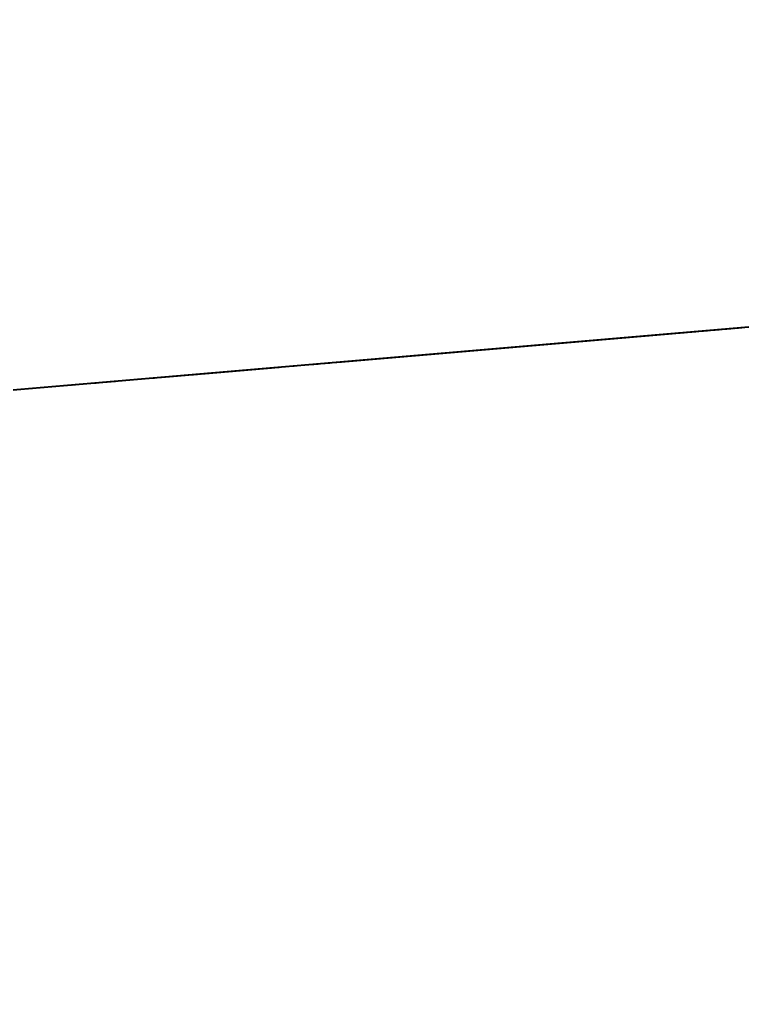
# Model space of a CAD drawing. Header units: millimetres. Extents: x 235072 to 246269, y 20126 to 21085.
# Drawn here: x 241142 to 241656, y 20203 to 20909 of the extents above; entities that cross this region are included whole.
import ezdxf

# ---------------------------------------------------------------- set-up
doc = ezdxf.new("R2010")
doc.units = ezdxf.units.MM
doc.header["$MEASUREMENT"] = 0
doc.linetypes.add('CENTER2', pattern=[1.125, 0.75, -0.125, 0.125, -0.125])
doc.linetypes.add('HIDDEN2', pattern=[0.1875, 0.125, -0.0625])
for name, color, linetype in [('Section 2-150-DS-B4-404', 1, 'Continuous'), ('Section 2-150-SL-B4-094', 14, 'Continuous'), ('Section 2-150-SL-B4-216', 85, 'Continuous'), ('Section 2-150-SL-B4-241', 14, 'Continuous'), ('Section 2-150-SL-B4-249', 85, 'Continuous'), ('Section 2-300-CEN-D3-231', 70, 'Continuous'), ('Section 2-300-FA-D4-234', 50, 'Continuous'), ('Section 2-50-PES-D1-243', 4, 'Continuous'), ('Section 2-A-FLOR', 192, 'Continuous'), ('Section 2-CENTER', 1, 'CENTER2'), ('Section 2-HIDDEN', 7, 'HIDDEN2'), ('Section 2-RE', 5, 'Continuous'), ('Section 2-S-BEAM', 12, 'Continuous')]:
    doc.layers.add(name, color=color, linetype=linetype)
doc.layers.add('Section 2-UCD756', color=7, linetype='Continuous', true_color=0xe7f0ff)

# ---------------------------------------------------------------- blocks, each defined once
blk = doc.blocks.new('*U33')
at = {"layer": 'Section 2-S-BEAM', "color": 0, "linetype": 'ByBlock', "lineweight": -2}
for p, q in [((241325.04, 20661.88, 24789), (242875.04, 20794.59, 24789)), ((241325.04, 20661.88, 24986.4), (241673.25, 20691.69, 24986.4)), ((241325.04, 20661.88, 24798.6), (241609.48, 20686.23, 24798.6)), ((241325.04, 20661.88, 24996), (241609.48, 20686.23, 24996))]:
    blk.add_line(p, q, dxfattribs=at)
blk = doc.blocks.new('*U37')
at = {"layer": 'Section 2-A-FLOR', "color": 0, "linetype": 'ByBlock', "lineweight": -2}
for p, q in [((242793.05, 20787.57, 21625), (235968.02, 20203.22, 21625)), ((242793.05, 20787.57, 21700), (235968.02, 20203.22, 21700))]:
    blk.add_line(p, q, dxfattribs=at)
blk = doc.blocks.new('*U48')
at = {"layer": 'Section 2-UCD756', "color": 0, "linetype": 'ByBlock', "lineweight": -2}
for p, q in [((241155.82, 20647.39, 26889.88), (241830.22, 20705.13, 26715.91)), ((241830.22, 20705.13, 26715.91), (241155.82, 20647.39, 26889.88)), ((241830.22, 20705.13, 26715.91), (241266.1, 20656.83, 27564.97)), ((241266.1, 20656.83, 27564.97), (241830.22, 20705.13, 26715.91)), ((241266.68, 20656.88, 27566.99), (241830.22, 20705.13, 26715.91)), ((241830.22, 20705.13, 26715.91), (241266.68, 20656.88, 27566.99)), ((241830.22, 20705.13, 26715.91), (241292.79, 20659.12, 26715.91)), ((241292.79, 20659.12, 26715.91), (241830.22, 20705.13, 26715.91)), ((241292.79, 20659.12, 26715.91), (241830.22, 20705.13, 26715.91)), ((241830.22, 20705.13, 26715.91), (241292.79, 20659.12, 26715.91)), ((241830.22, 20705.13, 26088), (241325.04, 20661.88, 26088)), ((241325.04, 20661.88, 26088), (241830.22, 20705.13, 26088)), ((241492.36, 20676.2, 28075.96), (241830.22, 20705.13, 26715.91)), ((241830.22, 20705.13, 26715.91), (241492.36, 20676.2, 28075.96)), ((241812.18, 20703.59, 26038), (241325.04, 20661.88, 26038)), ((241812.18, 20703.59, 25383), (241325.04, 20661.88, 25383)), ((241266.68, 20656.88, 28075.96), (241492.36, 20676.2, 28075.96)), ((241492.36, 20676.2, 28075.96), (241266.68, 20656.88, 28075.96)), ((241266.1, 20656.83, 27564.97), (240350.18, 20578.41, 27564.97)), ((240350.18, 20578.41, 27564.97), (241266.1, 20656.83, 27564.97)), ((241213.83, 20652.36, 27565), (241266.1, 20656.83, 27565)), ((241266.1, 20656.83, 27565), (241213.83, 20652.36, 27565)), ((241251.31, 20655.57, 27656.72), (241241.17, 20654.7, 27653.99)), ((241251.31, 20655.57, 27817.3), (241241.17, 20654.7, 27820.02)), ((241251.31, 20655.57, 27656.72), (241251.31, 20655.57, 27737.01)), ((241251.31, 20655.57, 27737.01), (241251.31, 20655.57, 27817.3)), ((241258.69, 20656.2, 27800.61), (241264.56, 20656.7, 27800.61)), ((241258.69, 20656.2, 27673.41), (241264.56, 20656.7, 27673.41)), ((241258.69, 20656.2, 27666.38), (241258.69, 20656.2, 27737.01)), ((241258.69, 20656.2, 27737.01), (241258.69, 20656.2, 27807.64)), ((241264.56, 20656.7, 27673.41), (241264.56, 20656.7, 27737.01)), ((241264.56, 20656.7, 27737.01), (241264.56, 20656.7, 27800.61)), ((241266.1, 20656.83, 27566.99), (241266.68, 20656.88, 27566.99)), ((241266.68, 20656.88, 27566.99), (241266.1, 20656.83, 27566.99)), ((241266.1, 20656.83, 27566.99), (241266.1, 20656.83, 27564.97)), ((241266.1, 20656.83, 27564.97), (241266.1, 20656.83, 27566.99)), ((241266.68, 20656.88, 27566.99), (241266.68, 20656.88, 28075.96)), ((241266.68, 20656.88, 28075.96), (241266.68, 20656.88, 27566.99)), ((241129.44, 20645.13, 28041.54), (241168.2, 20648.45, 28041.54)), ((241179.98, 20649.46, 27982.17), (241168.2, 20648.45, 27987.07)), ((241168.2, 20648.45, 27564.97), (241168.2, 20648.45, 27737.01)), ((241168.2, 20648.45, 27737.01), (241168.2, 20648.45, 28041.54)), ((241179.98, 20649.46, 27564.97), (241179.98, 20649.46, 27737.01)), ((241179.98, 20649.46, 27737.01), (241179.98, 20649.46, 27982.17)), ((241219.87, 20652.87, 27851.3), (241210.46, 20652.07, 27941.21)), ((241210.46, 20652.07, 27564.97), (241210.46, 20652.07, 27737.01)), ((241210.46, 20652.07, 27737.01), (241210.46, 20652.07, 27941.21)), ((241219.87, 20652.87, 27622.72), (241213.82, 20652.36, 27564.97)), ((241220.01, 20652.89, 27624.51), (241219.87, 20652.87, 27622.72)), ((241220.01, 20652.89, 27849.51), (241219.87, 20652.87, 27851.3)), ((241219.87, 20652.87, 27622.72), (241219.87, 20652.87, 27737.01)), ((241219.87, 20652.87, 27737.01), (241219.87, 20652.87, 27851.3)), ((241220.01, 20652.89, 27849.51), (241222.01, 20653.06, 27849.51)), ((241220.01, 20652.89, 27624.51), (241222.01, 20653.06, 27624.51)), ((241220.01, 20652.89, 27624.51), (241220.01, 20652.89, 27737.01)), ((241220.01, 20652.89, 27737.01), (241220.01, 20652.89, 27849.51)), ((241221.85, 20653.04, 27624.51), (241221.85, 20653.04, 27737.01)), ((241221.85, 20653.04, 27737.01), (241221.85, 20653.04, 27849.51)), ((241222.01, 20653.06, 27849.51), (241233.78, 20654.07, 27849.51)), ((241222.01, 20653.06, 27624.51), (241233.78, 20654.07, 27624.51)), ((241222.01, 20653.06, 27624.51), (241222.01, 20653.06, 27737.01)), ((241222.01, 20653.06, 27737.01), (241222.01, 20653.06, 27849.51)), ((241233.78, 20654.07, 27624.51), (241233.78, 20654.07, 27737.01)), ((241233.78, 20654.07, 27737.01), (241233.78, 20654.07, 27849.51)), ((241241.17, 20654.7, 27653.99), (241241.17, 20654.7, 27737.01)), ((241241.17, 20654.7, 27737.01), (241241.17, 20654.7, 27820.02))]:
    blk.add_line(p, q, dxfattribs=at)
at = {"layer": 'Section 2-UCD756', "color": 0, "linetype": 'ByBlock', "lineweight": -2, "extrusion": (-0.085306, 0.996355, -4.19965e-29)}
blk.add_arc((-242131.35, 27666.38), 10, 180, 255.00005, dxfattribs=at)
at = {"layer": 'Section 2-UCD756', "color": 0, "linetype": 'ByBlock', "lineweight": -2, "extrusion": (-0.085306, 0.996355, 3.12312e-29)}
blk.add_arc((-242131.35, 27807.64), 10, 104.99995, 180, dxfattribs=at)
at = {"layer": 'Section 2-UCD756', "color": 0, "linetype": 'ByBlock', "lineweight": -2, "extrusion": (-0.085306, 0.996355, 1.13293e-30)}
blk.add_arc((-242043.22, 27935.98), 50, 112.5007, 174.00007, dxfattribs=at)
at = {"layer": 'Section 2-UCD756', "color": 0, "linetype": 'ByBlock', "lineweight": -2, "extrusion": (-0.085306, 0.996355, -3.29406e-29)}
blk.add_arc((-242126.35, 27644.34), 10, 0, 75.00005, dxfattribs=at)
at = {"layer": 'Section 2-UCD756', "color": 0, "linetype": 'ByBlock', "lineweight": -2, "extrusion": (-0.085306, 0.996355, 1.60379e-29)}
blk.add_arc((-242126.35, 27829.68), 10, 284.99995, 0, dxfattribs=at)
blk = doc.blocks.new('*U72')
at = {"layer": 'Section 2-150-SL-B4-249', "color": 0, "linetype": 'ByBlock', "lineweight": -2}
for p, q in [((241929.07, 20713.59, 24346.87), (237026.38, 20293.83, 24346.87)), ((241631.15, 20688.09, 24178.59), (237026.38, 20293.83, 24178.59))]:
    blk.add_line(p, q, dxfattribs=at)
at = {"layer": 'Section 2-HIDDEN'}
blk.add_line((236933.47, 20285.88, 24262.73), (242456.03, 20758.71, 24262.73), dxfattribs=at)
blk = doc.blocks.new('*U75')
at = {"layer": 'Section 2-RE', "color": 0, "linetype": 'ByBlock', "lineweight": -2}
for p, q in [((236932.65, 20285.81, 24265.9), (241924.06, 20713.17, 24265.9)), ((236932.65, 20285.81, 24205.58), (241924.06, 20713.17, 24205.58))]:
    blk.add_line(p, q, dxfattribs=at)
blk = doc.blocks.new('*U79')
at = {"layer": 'Section 2-50-PES-D1-243', "color": 0, "linetype": 'ByBlock', "lineweight": -2}
for p, q in [((237204.13, 20309.05, 25056.77), (242745.3, 20783.48, 25056.77)), ((237204.13, 20309.05, 24996.45), (242745.3, 20783.48, 24996.45))]:
    blk.add_line(p, q, dxfattribs=at)
at = {"layer": 'Section 2-CENTER'}
blk.add_line((242745.3, 20783.48, 25026.61), (237204.13, 20309.05, 25026.61), dxfattribs=at)
blk = doc.blocks.new('*U117')
at = {"layer": 'Section 2-A-FLOR', "color": 0, "linetype": 'ByBlock', "lineweight": -2}
for p, q in [((242792.02, 20787.48, 21999.99), (240178.46, 20563.71, 21920.9)), ((240313.8, 20575.3, 21625), (242792.02, 20787.48, 21699.99))]:
    blk.add_line(p, q, dxfattribs=at)
blk = doc.blocks.new('*U130')
at = {"layer": 'Section 2-HIDDEN'}
for p, q in [((240934.14, 20628.41, 23409.9), (241440.39, 20671.75, 23409.9)), ((240934.14, 20628.41, 23241.63), (241440.39, 20671.75, 23241.63)), ((241440.39, 20671.75, 23325.77), (240934.14, 20628.41, 23325.77))]:
    blk.add_line(p, q, dxfattribs=at)
at = {"layer": 'Section 2-HIDDEN', "extrusion": (0.085306, -0.996355, -1.76705e-28)}
blk.add_ellipse((241440.39, 20671.75, 23325.77), major_axis=(0, 0, 84.14), ratio=0.707107, start_param=-1.570796, end_param=4.712389, dxfattribs=at)
blk = doc.blocks.new('*U138')
at = {"layer": 'Section 2-HIDDEN'}
for p, q in [((241949.87, 20715.38, 23731.72), (240934.33, 20628.43, 23731.72)), ((240934.33, 20628.43, 23761.89), (241944.25, 20714.89, 23761.89)), ((240934.33, 20628.43, 23701.56), (241944.25, 20714.89, 23701.56))]:
    blk.add_line(p, q, dxfattribs=at)
blk = doc.blocks.new('*U139')
at = {"layer": 'Section 2-150-DS-B4-404', "color": 0, "linetype": 'ByBlock', "lineweight": -2}
for p, q in [((240612.1, 20600.84, 23959.19), (241676.35, 20691.96, 23959.19)), ((240612.1, 20600.84, 23790.91), (241676.35, 20691.96, 23790.91))]:
    blk.add_line(p, q, dxfattribs=at)
at = {"layer": 'Section 2-CENTER'}
blk.add_line((241676.35, 20691.96, 23875.05), (240612.1, 20600.84, 23875.05), dxfattribs=at)
blk = doc.blocks.new('*U145')
at = {"layer": 'Section 2-300-FA-D4-234', "color": 0, "linetype": 'ByBlock', "lineweight": -2}
for p, q in [((241106.77, 20643.19, 26555.37), (241325.04, 20661.88, 26555.37)), ((240912.21, 20626.53, 26969.71), (240912.21, 20626.53, 26750.63))]:
    blk.add_line(p, q, dxfattribs=at)
at = {"layer": 'Section 2-300-FA-D4-234', "color": 0, "linetype": 'ByBlock', "lineweight": -2, "extrusion": (-0.085306, 0.996355, 5.55463e-49)}
blk.add_arc((-241793.61, 26555.37), 414.34, 90, 180, dxfattribs=at)
at = {"layer": 'Section 2-300-FA-D4-234', "color": 0, "linetype": 'ByBlock', "lineweight": -2, "extrusion": (0.085306, -0.996355, 0)}
blk.add_arc((241793.61, 26555.37), 195.26, 0, 90, dxfattribs=at)
at = {"layer": 'Section 2-CENTER'}
for p in [(240912.21, 20626.53, 26860.17), (241215.9, 20652.53, 26555.37)]:
    blk.add_line(p, (241215.9, 20652.53, 26860.17), dxfattribs=at)
blk = doc.blocks.new('*U150')
at = {"layer": 'Section 2-HIDDEN'}
for p, q in [((240975.88, 20631.98, 22755.93), (241155.23, 20647.34, 22755.93)), ((240975.88, 20631.98, 22604.73), (241155.23, 20647.34, 22604.73)), ((240975.88, 20631.98, 22680.33), (241155.23, 20647.34, 22680.33)), ((241102.53, 20642.83, 22589.01), (241084.37, 20641.27, 22575.66)), ((241102.53, 20642.83, 22771.66), (241084.37, 20641.27, 22785.01)), ((241084.37, 20641.27, 22785.01), (241084.37, 20641.27, 22575.66)), ((241102.53, 20642.83, 22771.66), (241102.53, 20642.83, 22589.01)), ((241121.35, 20644.44, 22764.33), (241138.29, 20645.89, 22764.33)), ((241121.35, 20644.44, 22596.33), (241138.29, 20645.89, 22596.33)), ((241121.35, 20644.44, 22596.33), (241121.35, 20644.44, 22680.33)), ((241121.35, 20644.44, 22680.33), (241121.35, 20644.44, 22764.33)), ((241138.29, 20645.89, 22820.33), (241155.23, 20647.34, 22820.33)), ((241138.29, 20645.89, 22540.33), (241155.23, 20647.34, 22540.33)), ((241138.29, 20645.89, 22820.33), (241138.29, 20645.89, 22680.33)), ((241138.29, 20645.89, 22680.33), (241138.29, 20645.89, 22540.33)), ((241155.23, 20647.34, 22540.33), (241155.23, 20647.34, 22680.33)), ((241155.23, 20647.34, 22680.33), (241155.23, 20647.34, 22820.33)), ((240992.82, 20633.43, 22764.33), (241009.76, 20634.88, 22764.33)), ((240992.82, 20633.43, 22596.33), (241009.76, 20634.88, 22596.33)), ((241009.76, 20634.88, 22596.33), (241009.76, 20634.88, 22680.33)), ((241009.76, 20634.88, 22680.33), (241009.76, 20634.88, 22764.33)), ((241023.71, 20636.08, 22768.08), (241046.74, 20638.05, 22785.01)), ((241023.71, 20636.08, 22592.58), (241046.74, 20638.05, 22575.66)), ((241023.71, 20636.08, 22592.58), (241023.71, 20636.08, 22680.33)), ((241023.71, 20636.08, 22680.33), (241023.71, 20636.08, 22768.08)), ((241046.74, 20638.05, 22785.01), (241046.74, 20638.05, 22575.66)), ((240975.88, 20631.98, 22820.33), (240992.82, 20633.43, 22820.33)), ((240975.88, 20631.98, 22540.33), (240992.82, 20633.43, 22540.33)), ((240975.88, 20631.98, 22820.33), (240975.88, 20631.98, 22680.33)), ((240975.88, 20631.98, 22680.33), (240975.88, 20631.98, 22540.33)), ((240992.82, 20633.43, 22540.33), (240992.82, 20633.43, 22680.33)), ((240992.82, 20633.43, 22680.33), (240992.82, 20633.43, 22820.33))]:
    blk.add_line(p, q, dxfattribs=at)
at = {"layer": 'Section 2-HIDDEN', "extrusion": (-0.085306, 0.996355, 3.623e-29)}
for centre, start, end in [((-241947.51, 22596.33), 227.58795, 312.41205), ((-241947.51, 22764.33), 47.58795, 132.41205)]:
    blk.add_arc(centre, 28, start, end, dxfattribs=at)
at = {"layer": 'Section 2-HIDDEN', "extrusion": (-0.085306, 0.996355, 2.88167e-29)}
blk.add_arc((-242003.51, 22568.33), 28, 47.58795, 90, dxfattribs=at)
at = {"layer": 'Section 2-HIDDEN', "extrusion": (-0.085306, 0.996355, 1.18518e-29)}
blk.add_arc((-242003.51, 22792.33), 28, 270, 312.41205, dxfattribs=at)
at = {"layer": 'Section 2-HIDDEN', "extrusion": (-0.085306, 0.996355, 6.9021e-29)}
blk.add_arc((-241891.51, 22568.33), 28, 90, 120, dxfattribs=at)
at = {"layer": 'Section 2-HIDDEN', "extrusion": (-0.085306, 0.996355, -1.46536e-29)}
blk.add_arc((-241891.51, 22792.33), 28, 240, 270, dxfattribs=at)
blk = doc.blocks.new('*U151')
at = {"layer": 'Section 2-300-FA-D4-234', "color": 0, "linetype": 'ByBlock', "lineweight": -2}
for p, q in [((241106.77, 20643.19, 26555.37), (241325.04, 20661.88, 26555.37)), ((241325.04, 20661.88, 24592.93), (241106.77, 20643.19, 24592.93)), ((241325.04, 20661.88, 24592.93), (241325.04, 20661.88, 24996.45)), ((241325.04, 20661.88, 25056.77), (241325.04, 20661.88, 26555.37)), ((241106.77, 20643.19, 24592.93), (241106.77, 20643.19, 24996.45)), ((241106.77, 20643.19, 25056.77), (241106.77, 20643.19, 26555.37))]:
    blk.add_line(p, q, dxfattribs=at)
at = {"layer": 'Section 2-CENTER'}
for p, q in [((241215.9, 20652.53, 26555.37), (241215.9, 20652.53, 25056.77)), ((241215.9, 20652.53, 24996.45), (241215.9, 20652.53, 24592.93))]:
    blk.add_line(p, q, dxfattribs=at)
at = {"layer": 'Section 2-HIDDEN'}
for p, q in [((241325.04, 20661.88, 24996.45), (241325.04, 20661.88, 25056.77)), ((241215.9, 20652.53, 25056.77), (241215.9, 20652.53, 24996.45)), ((241106.77, 20643.19, 24996.45), (241106.77, 20643.19, 25056.77))]:
    blk.add_line(p, q, dxfattribs=at)
blk = doc.blocks.new('*U152')
at = {"layer": 'Section 2-300-FA-D4-234', "color": 0, "linetype": 'ByBlock', "lineweight": -2}
blk.add_line((241325.04, 20661.88, 24592.93), (241106.77, 20643.19, 24592.93), dxfattribs=at)
at = {"layer": 'Section 2-300-FA-D4-234', "color": 0, "linetype": 'ByBlock', "lineweight": -2, "extrusion": (0.085306, -0.996355, 0)}
blk.add_arc((242403.21, 24592.93), 195.26, 180, 207.60767, dxfattribs=at)
at = {"layer": 'Section 2-300-FA-D4-234', "color": 0, "linetype": 'ByBlock', "lineweight": -2, "extrusion": (-0.085306, 0.996355, -7.52618e-30)}
blk.add_arc((-242403.21, 24592.93), 414.34, 347.38547, 360, dxfattribs=at)
at = {"layer": 'Section 2-CENTER'}
blk.add_line((241215.9, 20652.53, 24592.93), (241215.9, 20652.53, 24502.44), dxfattribs=at)
at = {"layer": 'Section 2-HIDDEN'}
for p, q in [((241519.59, 20678.54, 24288.13), (241215.9, 20652.53, 24288.13)), ((241519.59, 20678.54, 24178.59), (241519.59, 20678.54, 24397.67)), ((241215.9, 20652.53, 24502.44), (241215.9, 20652.53, 24288.13))]:
    blk.add_line(p, q, dxfattribs=at)
at = {"layer": 'Section 2-HIDDEN', "extrusion": (-0.085306, 0.996355, 1.74334e-30)}
blk.add_arc((-242403.21, 24592.93), 414.34, 270, 347.38547, dxfattribs=at)
at = {"layer": 'Section 2-HIDDEN', "extrusion": (0.085306, -0.996355, 0)}
blk.add_arc((242403.21, 24592.93), 195.26, 207.60767, 270, dxfattribs=at)
blk = doc.blocks.new('*U153')
at = {"layer": 'Section 2-300-CEN-D3-231', "color": 0, "linetype": 'ByBlock', "lineweight": -2}
blk.add_line((242765.61, 20785.22, 24502.44), (241108.85, 20643.37, 24502.44), dxfattribs=at)
at = {"layer": 'Section 2-HIDDEN'}
blk.add_line((241108.85, 20643.37, 24340.52), (244213.01, 20909.14, 24340.52), dxfattribs=at)
blk = doc.blocks.new('*U154')
at = {"layer": 'Section 2-HIDDEN'}
for p, q in [((241155.23, 20647.34, 22764.48), (241158.22, 20647.6, 22764.48)), ((241155.23, 20647.34, 22596.18), (241158.22, 20647.6, 22596.18)), ((241155.23, 20647.34, 22820.33), (241158.22, 20647.6, 22820.33)), ((241155.23, 20647.34, 22540.33), (241158.22, 20647.6, 22540.33)), ((241155.23, 20647.34, 22820.33), (241155.23, 20647.34, 22540.33)), ((241158.22, 20647.6, 22540.33), (241158.22, 20647.6, 22820.33))]:
    blk.add_line(p, q, dxfattribs=at)
blk = doc.blocks.new('*U155')
at = {"layer": 'Section 2-HIDDEN'}
for p, q in [((241158.22, 20647.6, 22680.33), (241222.98, 20653.14, 22680.33)), ((241158.22, 20647.6, 22764.48), (241175.15, 20649.05, 22764.48)), ((241158.22, 20647.6, 22596.18), (241175.15, 20649.05, 22596.18)), ((241158.22, 20647.6, 22820.33), (241175.15, 20649.05, 22820.33)), ((241158.22, 20647.6, 22540.33), (241175.15, 20649.05, 22540.33)), ((241222.98, 20653.14, 22596.18), (241175.15, 20649.05, 22588.33)), ((241222.98, 20653.14, 22764.48), (241175.15, 20649.05, 22772.33)), ((241175.15, 20649.05, 22540.33), (241175.15, 20649.05, 22820.33)), ((241222.98, 20653.14, 22596.18), (241222.98, 20653.14, 22764.48)), ((241158.22, 20647.6, 22820.33), (241158.22, 20647.6, 22540.33))]:
    blk.add_line(p, q, dxfattribs=at)
blk = doc.blocks.new('*U156')
at = {"layer": 'Section 2-HIDDEN'}
for p, q in [((241371.86, 20665.89, 22596.19), (241222.98, 20653.14, 22596.19)), ((241371.86, 20665.89, 22764.47), (241222.98, 20653.14, 22764.47)), ((241222.98, 20653.14, 22680.33), (241371.86, 20665.89, 22680.33)), ((241371.86, 20665.89, 22764.47), (241371.86, 20665.89, 22596.19))]:
    blk.add_line(p, q, dxfattribs=at)
blk = doc.blocks.new('*U157')
at = {"layer": 'Section 2-HIDDEN', "extrusion": (0.085306, -0.996355, 0)}
blk.add_circle((242180.22, 22680.33), 32.9, dxfattribs=at)
at = {"layer": 'Section 2-HIDDEN', "extrusion": (-0.085306, 0.996355, -2.58667e-28)}
blk.add_circle((-242180.22, 22680.33), 30.16, dxfattribs=at)
blk = doc.blocks.new('*U158')
at = {"layer": 'Section 2-HIDDEN'}
for p, q in [((241656.32, 20690.24, 22596.19), (241371.86, 20665.89, 22596.19)), ((241371.86, 20665.89, 22680.33), (241656.32, 20690.24, 22680.33)), ((241597.92, 20685.24, 22823.08), (241430.26, 20670.89, 22823.08)), ((241514.09, 20678.06, 22680.33), (241597.92, 20685.24, 22764.47)), ((241656.32, 20690.24, 22764.47), (241597.92, 20685.24, 22764.47)), ((241597.92, 20685.24, 22764.47), (241597.92, 20685.24, 22823.08)), ((241656.32, 20690.24, 22596.19), (241656.32, 20690.24, 22680.33)), ((241656.32, 20690.24, 22680.33), (241656.32, 20690.24, 22764.47)), ((241430.26, 20670.89, 22764.47), (241514.09, 20678.06, 22680.33)), ((241514.09, 20678.06, 22823.08), (241514.09, 20678.06, 22680.33)), ((241430.26, 20670.89, 22764.47), (241371.86, 20665.89, 22764.47)), ((241430.26, 20670.89, 22764.47), (241430.26, 20670.89, 22823.08)), ((241371.86, 20665.89, 22764.47), (241371.86, 20665.89, 22680.33)), ((241371.86, 20665.89, 22680.33), (241371.86, 20665.89, 22596.19))]:
    blk.add_line(p, q, dxfattribs=at)
blk = doc.blocks.new('*U159')
at = {"layer": 'Section 2-HIDDEN'}
for p, q in [((241613.18, 20686.55, 23086.42), (241415, 20669.58, 23086.42)), ((241415, 20669.58, 23078.77), (241613.18, 20686.55, 23078.77)), ((241514.09, 20678.06, 23100.77), (241656.07, 20690.22, 23100.77)), ((241518.77, 20678.47, 23518.84), (241587.32, 20684.33, 23564.25)), ((241520.75, 20678.64, 23315.21), (241656.07, 20690.22, 23100.77)), ((241525.63, 20679.05, 23493.43), (241601.04, 20685.51, 23543.38)), ((241525.63, 20679.05, 23551.77), (241579.02, 20683.62, 23587.13)), ((241605.56, 20685.9, 23100.77), (241605.56, 20685.9, 23086.42)), ((241613.18, 20686.55, 23086.42), (241613.18, 20686.55, 23078.77)), ((241372.11, 20665.91, 23100.77), (241514.09, 20678.06, 23100.77)), ((241507.43, 20677.49, 23315.21), (241372.11, 20665.91, 23100.77)), ((241427.15, 20670.62, 23458.15), (241502.55, 20677.08, 23508.1)), ((241440.87, 20671.8, 23437.29), (241509.41, 20677.66, 23482.69)), ((241449.16, 20672.51, 23531.07), (241502.55, 20677.08, 23566.43)), ((241462.88, 20673.68, 23510.2), (241509.41, 20677.66, 23541.02)), ((241471.18, 20674.39, 23603.99), (241502.55, 20677.08, 23624.77)), ((241484.9, 20675.57, 23583.12), (241509.41, 20677.66, 23599.36)), ((241526.55, 20679.13, 23663.27), (241501.64, 20677, 23663.27)), ((241501.64, 20677, 23325.77), (241507.43, 20677.49, 23325.77)), ((241501.64, 20677, 23564.73), (241501.64, 20677, 23603.55)), ((241501.64, 20677, 23506.4), (241501.64, 20677, 23545.22)), ((241501.64, 20677, 23325.77), (241501.64, 20677, 23486.89)), ((241501.64, 20677, 23623.06), (241501.64, 20677, 23663.27)), ((241507.43, 20677.49, 23315.21), (241520.75, 20678.64, 23315.21)), ((241507.43, 20677.49, 23325.77), (241520.75, 20678.64, 23325.77)), ((241514.09, 20678.06, 23100.77), (241514.09, 20678.06, 23325.77)), ((241518.77, 20678.47, 23577.18), (241565.3, 20682.45, 23608)), ((241518.77, 20678.47, 23635.51), (241543.28, 20680.56, 23651.75)), ((241520.75, 20678.64, 23325.77), (241526.55, 20679.13, 23325.77)), ((241525.63, 20679.05, 23610.1), (241557, 20681.74, 23630.88)), ((241526.55, 20679.13, 23572.98), (241526.55, 20679.13, 23611.8)), ((241526.55, 20679.13, 23514.65), (241526.55, 20679.13, 23553.47)), ((241526.55, 20679.13, 23325.77), (241526.55, 20679.13, 23495.14)), ((241526.55, 20679.13, 23631.31), (241526.55, 20679.13, 23663.27)), ((241415, 20669.58, 23086.42), (241415, 20669.58, 23078.77)), ((241422.63, 20670.23, 23100.77), (241422.63, 20670.23, 23086.42))]:
    blk.add_line(p, q, dxfattribs=at)
at = {"layer": 'Section 2-HIDDEN', "extrusion": (0.085306, -0.996355, 0)}
for radius in [142.5, 99.45]:
    blk.add_circle((242397.69, 23325.77), radius, dxfattribs=at)
at = {"layer": 'Section 2-HIDDEN', "extrusion": (-0.085306, 0.996355, -3.95237e-29)}
blk.add_circle((-242397.69, 23325.77), 91.8, dxfattribs=at)
at = {"layer": 'Section 2-HIDDEN', "extrusion": (-0.085306, 0.996355, -1.66997e-29)}
blk.add_arc((-242455.97, 23597.56), 12.5, 56.57653, 236.57653, dxfattribs=at)
at = {"layer": 'Section 2-HIDDEN', "extrusion": (-0.085306, 0.996355, -4.88592e-30)}
for centre in [(-242478.07, 23553.81), (-242433.87, 23641.31)]:
    blk.add_arc(centre, 12.5, 56.57653, 236.57653, dxfattribs=at)
at = {"layer": 'Section 2-HIDDEN', "extrusion": (-0.085306, 0.996355, -2.59366e-49)}
blk.add_arc((-242397.69, 23663.27), 12.5, 0, 180, dxfattribs=at)
at = {"layer": 'Section 2-HIDDEN', "extrusion": (-0.085306, 0.996355, -1.33348e-29)}
blk.add_arc((-242397.69, 23325.77), 12.5, 302.34744, 360, dxfattribs=at)
at = {"layer": 'Section 2-HIDDEN', "extrusion": (0.085306, -0.996355, 0)}
blk.add_arc((242397.69, 23325.77), 6.69, 180, 360, dxfattribs=at)
at = {"layer": 'Section 2-HIDDEN', "extrusion": (-0.085306, 0.996355, -1.04649e-29)}
blk.add_arc((-242397.69, 23325.77), 12.5, 180, 237.65256, dxfattribs=at)
at = {"layer": 'Section 2-HIDDEN', "extrusion": (-0.085306, 0.996355, -8.26597e-30)}
for centre in [(-242317.31, 23447.72), (-242339.41, 23520.64), (-242361.5, 23593.55)]:
    blk.add_arc(centre, 12.5, 236.57653, 56.57653, dxfattribs=at)
at = {"layer": 'Section 2-HIDDEN', "extrusion": (-0.085306, 0.996355, 1.38778e-17)}
for centre in [(241572.16, 20683.04, 23597.56), (241594.18, 20684.92, 23553.81), (241550.14, 20681.15, 23641.31)]:
    blk.add_ellipse(centre, major_axis=(-6.86, -0.59, 10.43), ratio=0.640768, start_param=-1.170718, end_param=5.112467, dxfattribs=at)
at = {"layer": 'Section 2-HIDDEN', "extrusion": (-0.085306, 0.996355, -6.93889e-17)}
for centre in [(241514.09, 20678.06, 23617.43), (241514.09, 20678.06, 23559.1)]:
    blk.add_ellipse(centre, major_axis=(-10.33, -0.88, -19.26), ratio=0.36248, start_param=-1.763456, end_param=1.378136, dxfattribs=at)
at = {"layer": 'Section 2-HIDDEN', "extrusion": (-0.085306, 0.996355, -2.84495e-16)}
for centre in [(241514.09, 20678.06, 23617.43), (241514.09, 20678.06, 23500.77)]:
    blk.add_ellipse(centre, major_axis=(-12.22, -1.05, 6.6), ratio=0.36248, start_param=-0.978058, end_param=2.163535, dxfattribs=at)
at = {"layer": 'Section 2-HIDDEN', "extrusion": (-0.085306, 0.996355, -2.56739e-16)}
blk.add_ellipse((241514.09, 20678.06, 23559.1), major_axis=(-12.22, -1.05, 6.6), ratio=0.36248, start_param=-0.978058, end_param=2.163535, dxfattribs=at)
at = {"layer": 'Section 2-HIDDEN', "extrusion": (-0.085306, 0.996355, -2.28983e-16)}
blk.add_ellipse((241514.09, 20678.06, 23500.77), major_axis=(-10.33, -0.88, -19.26), ratio=0.36248, start_param=-1.763456, end_param=1.378136, dxfattribs=at)
at = {"layer": 'Section 2-HIDDEN', "extrusion": (0.085306, -0.996355, 6.245e-17)}
blk.add_ellipse((241514.09, 20678.06, 23617.43), major_axis=(-10.33, -0.88, -19.26), ratio=0.36248, start_param=1.763456, end_param=4.905049, dxfattribs=at)
at = {"layer": 'Section 2-HIDDEN', "extrusion": (0.085306, -0.996355, 2.63678e-16)}
blk.add_ellipse((241514.09, 20678.06, 23617.43), major_axis=(12.22, 1.05, -6.6), ratio=0.36248, start_param=-2.163535, end_param=0.978058, dxfattribs=at)
at = {"layer": 'Section 2-HIDDEN', "extrusion": (0.085306, -0.996355, 9.71445e-17)}
blk.add_ellipse((241514.09, 20678.06, 23559.1), major_axis=(-10.33, -0.88, -19.26), ratio=0.36248, start_param=1.763456, end_param=4.905049, dxfattribs=at)
at = {"layer": 'Section 2-HIDDEN', "extrusion": (0.085306, -0.996355, 2.28983e-16)}
blk.add_ellipse((241514.09, 20678.06, 23500.77), major_axis=(-10.33, -0.88, -19.26), ratio=0.36248, start_param=1.763456, end_param=4.905049, dxfattribs=at)
at = {"layer": 'Section 2-HIDDEN', "extrusion": (0.085306, -0.996355, 2.56739e-16)}
blk.add_ellipse((241514.09, 20678.06, 23559.1), major_axis=(12.22, 1.05, -6.6), ratio=0.36248, start_param=-2.163535, end_param=0.978058, dxfattribs=at)
at = {"layer": 'Section 2-HIDDEN', "extrusion": (0.085306, -0.996355, 2.77556e-16)}
blk.add_ellipse((241514.09, 20678.06, 23500.77), major_axis=(12.22, 1.05, -6.6), ratio=0.36248, start_param=-2.163535, end_param=0.978058, dxfattribs=at)
at = {"layer": 'Section 2-HIDDEN', "extrusion": (0.085306, -0.996355, -2.08167e-17)}
for centre in [(241434.01, 20671.21, 23447.72), (241456.02, 20673.09, 23520.64), (241478.04, 20674.98, 23593.55)]:
    blk.add_ellipse(centre, major_axis=(-6.86, -0.59, 10.43), ratio=0.640768, start_param=-1.97087458220778, end_param=4.312310724971806, dxfattribs=at)
at = {"layer": 'Section 2-HIDDEN'}
blk.add_open_spline([(241507.43, 20677.49, 23325.77), (241507.43, 20677.49, 23326.22), (241507.46, 20677.5, 23326.7), (241507.61, 20677.51, 23327.65), (241507.72, 20677.52, 23328.12), (241508.01, 20677.54, 23329.04), (241508.2, 20677.56, 23329.49), (241508.63, 20677.6, 23330.32), (241508.87, 20677.62, 23330.71), (241509.42, 20677.67, 23331.44), (241509.75, 20677.69, 23331.79), (241510.47, 20677.75, 23332.43), (241510.87, 20677.79, 23332.72), (241511.73, 20677.86, 23333.19), (241512.19, 20677.9, 23333.38), (241513.13, 20677.98, 23333.62), (241513.61, 20678.02, 23333.68), (241514.57, 20678.11, 23333.68), (241515.05, 20678.15, 23333.62), (241515.99, 20678.23, 23333.38), (241516.45, 20678.27, 23333.19), (241517.31, 20678.34, 23332.72), (241517.71, 20678.37, 23332.43), (241518.44, 20678.44, 23331.79), (241518.76, 20678.46, 23331.44), (241519.31, 20678.51, 23330.71), (241519.56, 20678.53, 23330.32), (241519.99, 20678.57, 23329.49), (241520.17, 20678.59, 23329.04), (241520.47, 20678.61, 23328.12), (241520.58, 20678.62, 23327.65), (241520.72, 20678.63, 23326.7), (241520.75, 20678.64, 23326.22), (241520.75, 20678.64, 23325.77)], degree=3, knots=[-22.512394, -22.512394, -22.512394, -22.512394, -21.137052, -21.137052, -19.76171, -19.76171, -18.386367, -18.386367, -17.011025, -17.011025, -15.572318, -15.572318, -14.133611, -14.133611, -12.694904, -12.694904, -11.256197, -11.256197, -9.81749, -9.81749, -8.378783, -8.378783, -6.940076, -6.940076, -5.501368, -5.501368, -4.126026, -4.126026, -2.750684, -2.750684, -1.375342, -1.375342, 0, 0, 0, 0], dxfattribs=at)
blk = doc.blocks.new('*U160')
at = {"layer": 'Section 2-HIDDEN'}
for p, q in [((241374.6, 20666.12, 23097.77), (241653.07, 20689.96, 23097.77)), ((241597.93, 20685.24, 23100.77), (241597.93, 20685.24, 23097.77)), ((241653.07, 20689.96, 23097.77), (241653.58, 20690.01, 23097.77)), ((241653.58, 20690.01, 23100.77), (241653.58, 20690.01, 23097.77)), ((241430.25, 20670.89, 23100.77), (241430.25, 20670.89, 23097.77)), ((241374.6, 20666.12, 23100.77), (241374.6, 20666.12, 23097.77))]:
    blk.add_line(p, q, dxfattribs=at)
blk = doc.blocks.new('*U161')
at = {"layer": 'Section 2-HIDDEN'}
for p, q in [((241653.07, 20689.96, 23097.77), (241374.6, 20666.12, 23097.77)), ((241374.6, 20666.12, 23080.77), (241653.07, 20689.96, 23080.77)), ((241430.25, 20670.89, 23032.77), (241597.63, 20685.22, 23032.77)), ((241597.63, 20685.22, 23032.77), (241597.93, 20685.24, 23032.77)), ((241597.93, 20685.24, 23032.77), (241605.76, 20685.91, 23080.77)), ((241597.93, 20685.24, 23097.77), (241597.93, 20685.24, 23080.77)), ((241653.58, 20690.01, 23097.77), (241653.07, 20689.96, 23097.77)), ((241653.07, 20689.96, 23080.77), (241653.58, 20690.01, 23080.77)), ((241653.58, 20690.01, 23097.77), (241653.58, 20690.01, 23080.77)), ((241514.09, 20678.06, 23097.77), (241514.09, 20678.06, 23032.77)), ((241430.25, 20670.89, 23032.77), (241422.43, 20670.22, 23080.77)), ((241430.25, 20670.89, 23097.77), (241430.25, 20670.89, 23080.77)), ((241374.6, 20666.12, 23097.77), (241374.6, 20666.12, 23080.77))]:
    blk.add_line(p, q, dxfattribs=at)
blk = doc.blocks.new('*U162')
at = {"layer": 'Section 2-HIDDEN', "extrusion": (0.085306, -0.996355, 0)}
for radius in [140, 84.15]:
    blk.add_circle((242397.69, 23325.77), radius, dxfattribs=at)
at = {"layer": 'Section 2-HIDDEN', "extrusion": (-0.085306, 0.996355, -3.43074e-29)}
blk.add_circle((-242397.69, 23325.77), 92, dxfattribs=at)
blk = doc.blocks.new('*U163')
at = {"layer": 'Section 2-HIDDEN'}
for p, q in [((241440.39, 20671.75, 23241.63), (241507.5, 20677.5, 23241.63)), ((241507.5, 20677.5, 23409.9), (241440.39, 20671.75, 23409.9)), ((241440.39, 20671.75, 23325.77), (241507.5, 20677.5, 23325.77))]:
    blk.add_line(p, q, dxfattribs=at)
at = {"layer": 'Section 2-HIDDEN', "extrusion": (-0.085306, 0.996355, -8.47415e-29)}
blk.add_circle((-242391.07, 23325.77), 84.14, dxfattribs=at)
at = {"layer": 'Section 2-HIDDEN', "extrusion": (0.085306, -0.996355, 5.8294e-43)}
blk.add_ellipse((241440.39, 20671.75, 23325.77), major_axis=(0, 0, 84.14), ratio=0.707107, start_param=-1.570796, end_param=4.712389, dxfattribs=at)
blk = doc.blocks.new('*U164')
at = {"layer": 'Section 2-HIDDEN'}
for p, q in [((241514.09, 20678.06, 23241.63), (241508.26, 20677.57, 23241.63)), ((241514.09, 20678.06, 23409.9), (241508.26, 20677.57, 23409.9)), ((241508.26, 20677.57, 23325.77), (241514.09, 20678.06, 23325.77))]:
    blk.add_line(p, q, dxfattribs=at)
at = {"layer": 'Section 2-HIDDEN', "extrusion": (-0.085306, 0.996355, -4.78247e-29)}
blk.add_ellipse((241508.26, 20677.57, 23325.77), major_axis=(0, 0, 84.14), ratio=0.999991, start_param=-1.570796, end_param=4.712389, dxfattribs=at)
at = {"layer": 'Section 2-HIDDEN', "extrusion": (0.085306, -0.996355, 4.78247e-29)}
blk.add_ellipse((241514.09, 20678.06, 23325.77), major_axis=(0, 0, 84.14), ratio=0.999991, start_param=-1.570796, end_param=4.712389, dxfattribs=at)
blk = doc.blocks.new('*U165')
at = {"layer": 'Section 2-HIDDEN'}
for p, q in [((241597.92, 20685.24, 22823.08), (241430.26, 20670.89, 22823.08)), ((241597.92, 20685.24, 23032.77), (241597.92, 20685.24, 22823.08)), ((241514.09, 20678.06, 22823.08), (241514.09, 20678.06, 23032.77)), ((241430.26, 20670.89, 23032.77), (241430.26, 20670.89, 22823.08))]:
    blk.add_line(p, q, dxfattribs=at)
blk = doc.blocks.new('*U166')
at = {"layer": 'Section 2-HIDDEN'}
for p, q in [((241519.59, 20678.54, 24397.67), (243557.2, 20852.99, 24397.67)), ((243557.2, 20852.99, 24288.13), (241519.59, 20678.54, 24288.13)), ((241519.59, 20678.54, 24178.59), (241519.59, 20678.54, 24397.67))]:
    blk.add_line(p, q, dxfattribs=at)
blk = doc.blocks.new('*U167')
at = {"layer": 'Section 2-S-BEAM', "color": 0, "linetype": 'ByBlock', "lineweight": -2}
for p, q in [((241742.09, 20697.59, 24996), (241609.58, 20686.24, 24996)), ((241609.58, 20686.24, 24794.4), (241742.09, 20697.59, 24794.4)), ((241609.58, 20686.24, 24989), (241673.34, 20691.7, 24989)), ((241673.34, 20691.7, 24801.4), (241609.58, 20686.24, 24801.4)), ((241673.25, 20691.69, 24801.4), (241673.25, 20691.69, 24989)), ((241673.34, 20691.7, 24989), (241673.34, 20691.7, 24801.4)), ((241742.09, 20697.59, 24801.4), (241678.32, 20692.13, 24801.4)), ((241678.32, 20692.13, 24989), (241742.09, 20697.59, 24989)), ((241678.32, 20692.13, 24801.4), (241678.32, 20692.13, 24989)), ((241742.09, 20697.59, 24794.4), (241742.09, 20697.59, 24801.4)), ((241742.09, 20697.59, 24989), (241742.09, 20697.59, 24996)), ((241609.48, 20686.23, 24996), (241609.58, 20686.24, 24996)), ((241609.48, 20686.23, 24794.4), (241609.58, 20686.24, 24794.4)), ((241609.48, 20686.23, 24801.4), (241609.58, 20686.24, 24801.4)), ((241609.48, 20686.23, 24989), (241609.58, 20686.24, 24989)), ((241609.48, 20686.23, 24794.4), (241609.48, 20686.23, 24801.4)), ((241609.48, 20686.23, 24989), (241609.48, 20686.23, 24996)), ((241609.58, 20686.24, 24996), (241609.58, 20686.24, 24989)), ((241609.58, 20686.24, 24801.4), (241609.58, 20686.24, 24794.4))]:
    blk.add_line(p, q, dxfattribs=at)
blk = doc.blocks.new('*U169')
at = {"layer": 'Section 2-150-SL-B4-216', "color": 0, "linetype": 'ByBlock', "lineweight": -2}
for p, q in [((241661.2, 20690.66, 24157.95), (241628.42, 20687.85, 24157.95)), ((241628.42, 20687.85, 24140.49), (241661.2, 20690.66, 24140.49)), ((241693.99, 20693.47, 24157.95), (241661.2, 20690.66, 24157.95)), ((241661.2, 20690.66, 24140.49), (241693.99, 20693.47, 24140.49)), ((241691.25, 20693.23, 24178.59), (241691.25, 20693.23, 24157.95)), ((241693.99, 20693.47, 24157.95), (241693.99, 20693.47, 24140.49)), ((241628.42, 20687.85, 24157.95), (241628.42, 20687.85, 24140.49)), ((241631.15, 20688.09, 24178.59), (241631.15, 20688.09, 24157.95))]:
    blk.add_line(p, q, dxfattribs=at)
for points, knots in [([(241661.2, 20690.66, 24184.18), (241660.25, 20690.58, 24184.18), (241659.28, 20690.5, 24184.17), (241657.33, 20690.33, 24184.09), (241656.36, 20690.25, 24184.04), (241654.41, 20690.08, 24183.89), (241653.44, 20690, 24183.8), (241651.52, 20689.83, 24183.59), (241650.58, 20689.75, 24183.47), (241648.73, 20689.59, 24183.2), (241647.82, 20689.51, 24183.05), (241646.07, 20689.36, 24182.73), (241645.22, 20689.29, 24182.57), (241643.59, 20689.15, 24182.22), (241642.81, 20689.09, 24182.05), (241641.32, 20688.96, 24181.69), (241640.61, 20688.9, 24181.51), (241639.29, 20688.78, 24181.16), (241638.65, 20688.73, 24180.99), (241637.42, 20688.62, 24180.64), (241636.83, 20688.57, 24180.46), (241635.73, 20688.48, 24180.13), (241635.22, 20688.44, 24179.97), (241634.27, 20688.35, 24179.66), (241633.84, 20688.32, 24179.52), (241633.07, 20688.25, 24179.26), (241632.73, 20688.22, 24179.15), (241632.15, 20688.17, 24178.95), (241631.91, 20688.15, 24178.86), (241631.52, 20688.12, 24178.73), (241631.38, 20688.11, 24178.67), (241631.19, 20688.09, 24178.61), (241631.15, 20688.09, 24178.59), (241631.15, 20688.09, 24178.59)], [0, 0, 0, 0, 2.869208, 2.869208, 5.738416, 5.738416, 8.607623, 8.607623, 11.476831, 11.476831, 14.346039, 14.346039, 17.215247, 17.215247, 20.084454, 20.084454, 22.953662, 22.953662, 25.821058, 25.821058, 28.688453, 28.688453, 31.555849, 31.555849, 34.423244, 34.423244, 37.29064, 37.29064, 40.158036, 40.158036, 43.025431, 43.025431, 45.892827, 45.892827, 45.892827, 45.892827]), ([(241691.25, 20693.23, 24178.59), (241691.25, 20693.23, 24178.59), (241691.21, 20693.23, 24178.61), (241691.02, 20693.21, 24178.67), (241690.88, 20693.2, 24178.73), (241690.49, 20693.17, 24178.86), (241690.25, 20693.15, 24178.95), (241689.67, 20693.1, 24179.15), (241689.33, 20693.07, 24179.26), (241688.56, 20693, 24179.52), (241688.13, 20692.97, 24179.66), (241687.19, 20692.88, 24179.97), (241686.67, 20692.84, 24180.13), (241685.57, 20692.75, 24180.46), (241684.98, 20692.7, 24180.64), (241683.76, 20692.59, 24180.99), (241683.11, 20692.54, 24181.16), (241681.79, 20692.42, 24181.51), (241681.08, 20692.36, 24181.69), (241679.6, 20692.23, 24182.05), (241678.81, 20692.17, 24182.22), (241677.18, 20692.03, 24182.57), (241676.33, 20691.96, 24182.73), (241674.58, 20691.81, 24183.05), (241673.67, 20691.73, 24183.2), (241671.82, 20691.57, 24183.47), (241670.88, 20691.49, 24183.59), (241668.96, 20691.32, 24183.8), (241667.99, 20691.24, 24183.89), (241666.05, 20691.07, 24184.04), (241665.07, 20690.99, 24184.09), (241663.12, 20690.82, 24184.17), (241662.15, 20690.74, 24184.18), (241661.2, 20690.66, 24184.18)], [137.67848, 137.67848, 137.67848, 137.67848, 140.545876, 140.545876, 143.413271, 143.413271, 146.280667, 146.280667, 149.148062, 149.148062, 152.015458, 152.015458, 154.882854, 154.882854, 157.750249, 157.750249, 160.617645, 160.617645, 163.486853, 163.486853, 166.35606, 166.35606, 169.225268, 169.225268, 172.094476, 172.094476, 174.963684, 174.963684, 177.832891, 177.832891, 180.702099, 180.702099, 183.571307, 183.571307, 183.571307, 183.571307])]:
    blk.add_open_spline(points, degree=3, knots=knots, dxfattribs=at)
at = {"layer": 'Section 2-CENTER'}
blk.add_line((241661.2, 20690.66, 24178.59), (241661.2, 20690.66, 24157.95), dxfattribs=at)
at = {"layer": 'Section 2-HIDDEN'}
for p, q in [((241691.25, 20693.23, 24178.59), (241631.15, 20688.09, 24178.59)), ((241661.2, 20690.66, 24262.73), (241661.2, 20690.66, 24178.59))]:
    blk.add_line(p, q, dxfattribs=at)
blk = doc.blocks.new('*U170')
at = {"layer": 'Section 2-150-SL-B4-216', "color": 0, "linetype": 'ByBlock', "lineweight": -2}
for p, q in [((241628.42, 20687.85, 24096.13), (241693.99, 20693.47, 24096.13)), ((241693.99, 20693.47, 24109.54), (241628.42, 20687.85, 24109.54)), ((241693.99, 20693.47, 24096.13), (241693.99, 20693.47, 24109.54)), ((241704.78, 20694.39, 24085.3), (241718.14, 20695.54, 24085.3)), ((241704.78, 20694.39, 24019.49), (241718.14, 20695.54, 24019.49)), ((241704.78, 20694.39, 24085.3), (241704.78, 20694.39, 24019.49)), ((241718.14, 20695.54, 24019.49), (241718.14, 20695.54, 24085.3)), ((241628.42, 20687.85, 24096.13), (241628.42, 20687.85, 24109.54))]:
    blk.add_line(p, q, dxfattribs=at)
at = {"layer": 'Section 2-150-SL-B4-216', "color": 0, "linetype": 'ByBlock', "lineweight": -2, "extrusion": (-0.085306, 0.996355, 3.67453e-30)}
blk.add_arc((-242591.82, 24098.87), 76.64, 272.05026, 357.94974, dxfattribs=at)
at = {"layer": 'Section 2-150-SL-B4-216', "color": 0, "linetype": 'ByBlock', "lineweight": -2, "extrusion": (0.085306, -0.996355, 0)}
blk.add_arc((242591.82, 24098.87), 16.32, 189.67287, 260.32713, dxfattribs=at)
at = {"layer": 'Section 2-CENTER'}
for p in [(241699.16, 20693.91, 24052.39), (241661.2, 20690.66, 24090.49)]:
    blk.add_line(p, (241661.2, 20690.66, 24052.39), dxfattribs=at)
blk = doc.blocks.new('*U171')
at = {"layer": 'Section 2-150-SL-B4-216', "color": 0, "linetype": 'ByBlock', "lineweight": -2}
for p, q in [((241691.25, 20693.23, 24109.54), (241691.25, 20693.23, 24140.49)), ((241631.15, 20688.09, 24109.54), (241631.15, 20688.09, 24140.49))]:
    blk.add_line(p, q, dxfattribs=at)
at = {"layer": 'Section 2-CENTER'}
blk.add_line((241661.2, 20690.66, 24157.95), (241661.2, 20690.66, 24090.49), dxfattribs=at)

msp = doc.modelspace()

# ---------------------------------------------------------------- block references
at = {"layer": 'Section 2-150-DS-B4-404'}
msp.add_blockref('*U139', (0, 0), dxfattribs=at)
at = {"layer": 'Section 2-150-SL-B4-094'}
for name in ['*U158', '*U159', '*U160', '*U161', '*U165', '*U156', '*U157', '*U155', '*U150', '*U154']:
    msp.add_blockref(name, (0, 0), dxfattribs=at)
at = {"layer": 'Section 2-150-SL-B4-216'}
for name in ['*U170', '*U169', '*U171']:
    msp.add_blockref(name, (0, 0), dxfattribs=at)
at = {"layer": 'Section 2-150-SL-B4-241'}
for name in ['*U162', '*U163', '*U164', '*U130']:
    msp.add_blockref(name, (0, 0), dxfattribs=at)
at = {"layer": 'Section 2-150-SL-B4-249'}
msp.add_blockref('*U72', (0, 0), dxfattribs=at)
at = {"layer": 'Section 2-300-CEN-D3-231'}
msp.add_blockref('*U153', (0, 0), dxfattribs=at)
at = {"layer": 'Section 2-300-FA-D4-234'}
for name in ['*U166', '*U152', '*U145', '*U151']:
    msp.add_blockref(name, (0, 0), dxfattribs=at)
at = {"layer": 'Section 2-50-PES-D1-243'}
msp.add_blockref('*U79', (0, 0), dxfattribs=at)
at = {"layer": 'Section 2-A-FLOR'}
for name in ['*U37', '*U117']:
    msp.add_blockref(name, (0, 0), dxfattribs=at)
at = {"layer": 'Section 2-RE'}
for name in ['*U75', '*U138']:
    msp.add_blockref(name, (0, 0), dxfattribs=at)
at = {"layer": 'Section 2-S-BEAM'}
for name in ['*U33', '*U167']:
    msp.add_blockref(name, (0, 0), dxfattribs=at)
at = {"layer": 'Section 2-UCD756'}
msp.add_blockref('*U48', (0, 0), dxfattribs=at)

doc.saveas('drawing.dxf')
